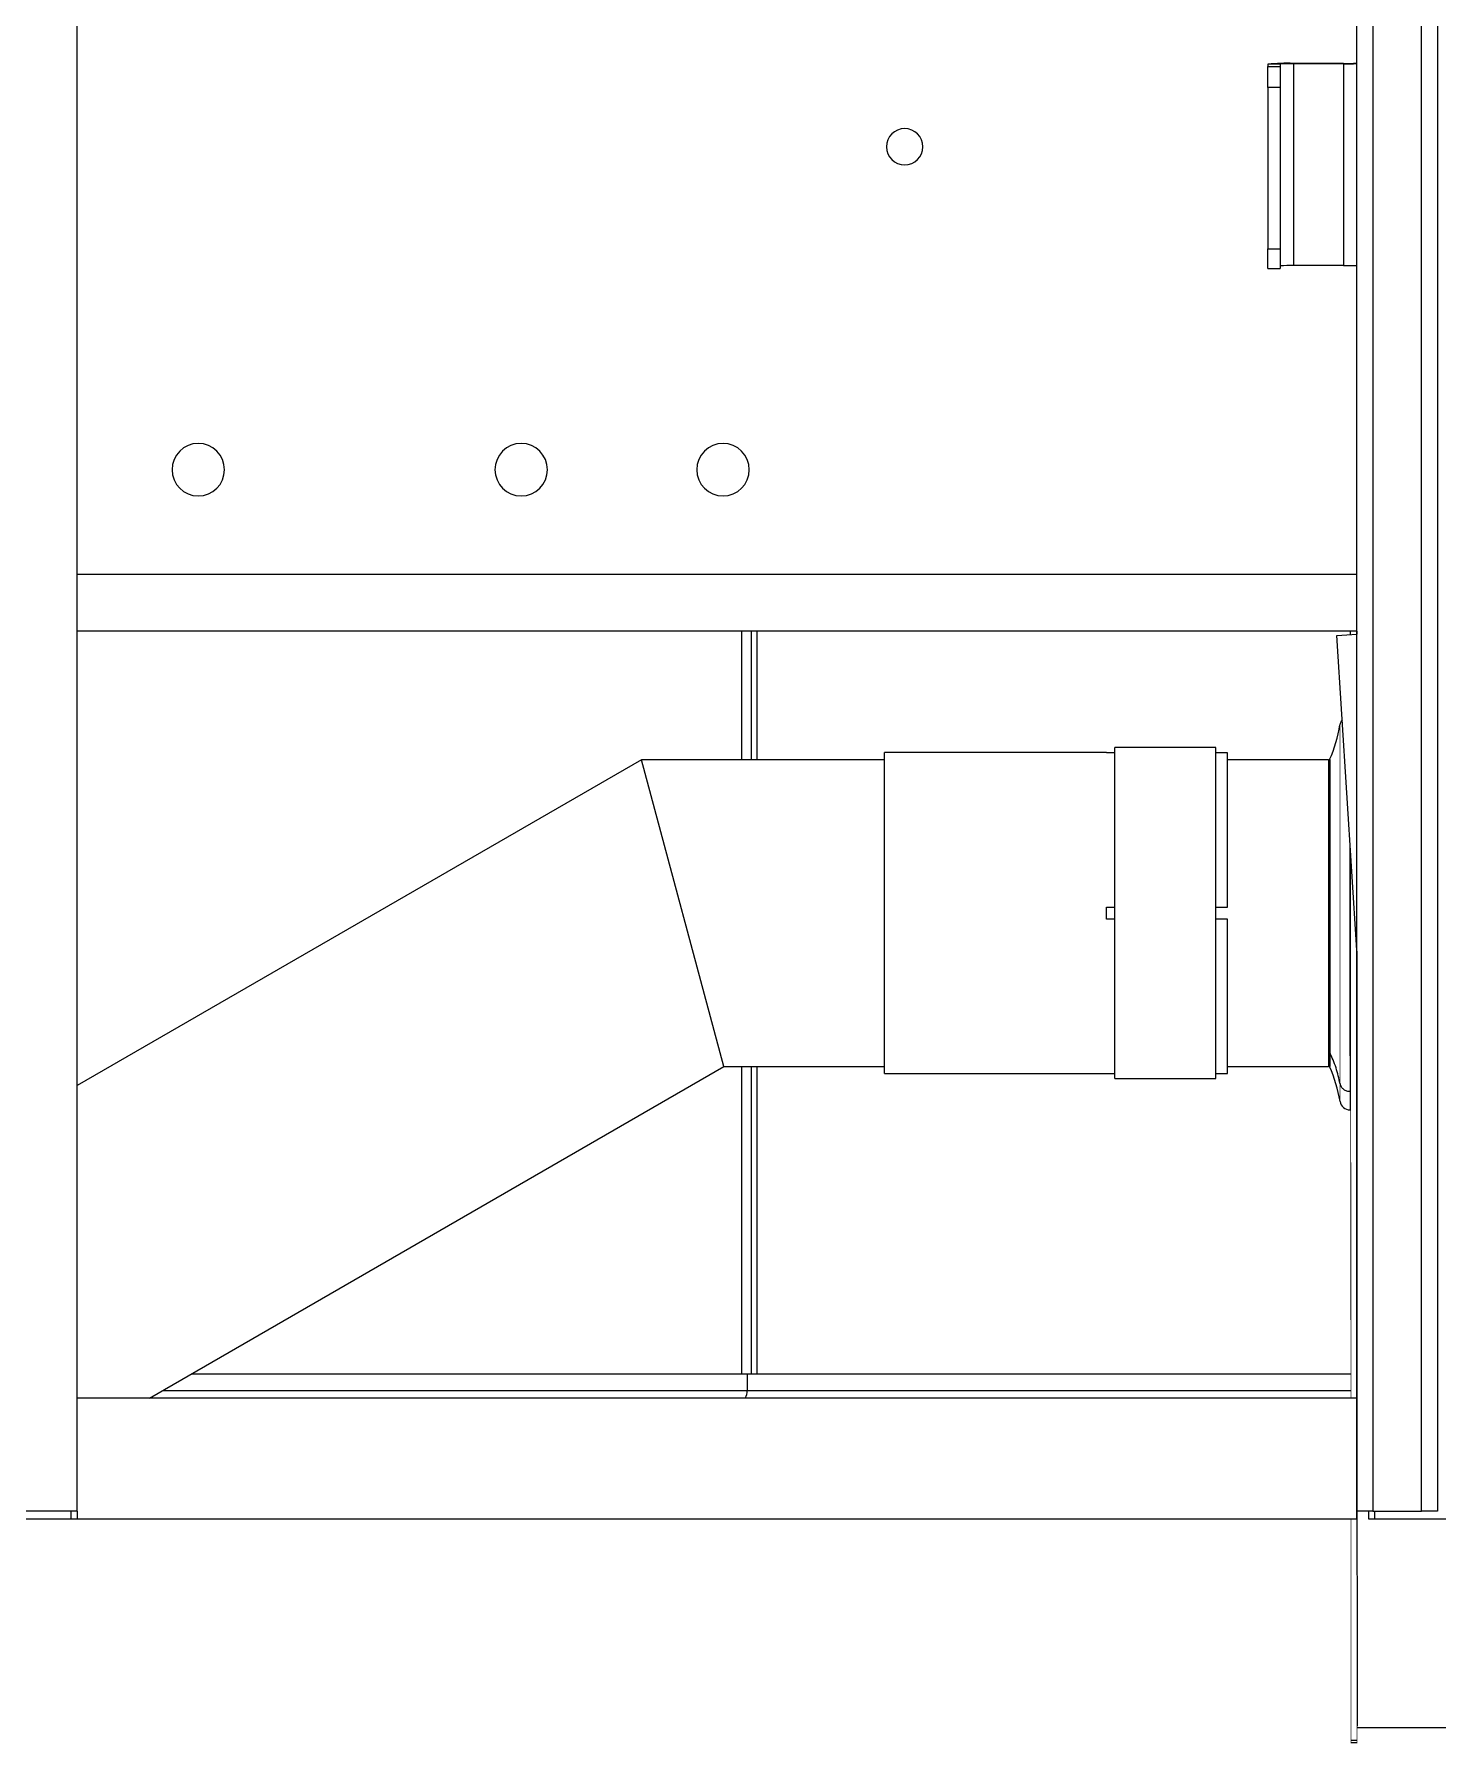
# Model space of a CAD drawing. Header units: millimetres. Extents: x -16985 to -606, y 2122 to 9380.
# Drawn here: x -11584.2 to -11236.5, y 4702.8 to 5126.1 of the extents above; entities that cross this region are included whole.
import ezdxf

# ---------------------------------------------------------------- set-up
doc = ezdxf.new("R2010")
doc.units = ezdxf.units.MM
for name, pattern in [('K5LT32768', [0]), ('K5LT32769', [0]), ('K5LT_THIN', [0])]:
    doc.linetypes.add(name, pattern=pattern)

msp = doc.modelspace()

# ---------------------------------------------------------------- linework, layer by layer
at = {"color": 7, "linetype": 'K5LT_THIN', "lineweight": 18}
for p, q in [((-11573.55, 4760.19), (-11573.55, 5798.19)), ((-11256.55, 4788.19), (-11256.55, 5557.32)), ((-11252.55, 5557.22), (-11252.55, 4760.19)), ((-11240.55, 4760.19), (-11240.55, 5557.22)), ((-11236.55, 5557.32), (-11236.55, 4760.19)), ((-11275.55, 5118.63), (-11278.55, 5118.63)), ((-11278.55, 5118.63), (-11278.55, 5118.03)), ((-11278.55, 5118.03), (-11275.55, 5118.03)), ((-11278.55, 5112.85), (-11278.55, 5118.03)), ((-11275.55, 5118.63), (-11275.55, 5118.03)), ((-11275.55, 5118.03), (-11275.55, 5112.85)), ((-11272.25, 5118.85), (-11272.25, 5118.75)), ((-11259.85, 5118.85), (-11272.25, 5118.85)), ((-11272.25, 5118.75), (-11272.25, 5068.78)), ((-11259.85, 5118.75), (-11272.25, 5118.75)), ((-11259.85, 5118.75), (-11259.85, 5118.85)), ((-11259.85, 5118.75), (-11259.85, 5068.78)), ((-11275.55, 5112.85), (-11278.55, 5112.85)), ((-11278.55, 5112.85), (-11278.55, 5072.88)), ((-11275.55, 5112.85), (-11275.55, 5072.88)), ((-11278.55, 5072.88), (-11275.55, 5072.88)), ((-11278.55, 5068.06), (-11278.55, 5072.88)), ((-11275.55, 5072.88), (-11275.55, 5068.06)), ((-11278.55, 5068.06), (-11275.55, 5068.06)), ((-11259.85, 5068.78), (-11272.25, 5068.78)), ((-11256.55, 4978.19), (-11573.55, 4978.19)), ((-11406.55, 4978.19), (-11406.55, 4946.34)), ((-11258.06, 4977.37), (-11258.06, 4978.19)), ((-11256.56, 4978.19), (-11256.56, 4977.46)), ((-11256.56, 4978.19), (-11256.56, 4977.46)), ((-11261.52, 4977.15), (-11256.55, 4977.46)), ((-11256.55, 4899.14), (-11261.52, 4977.15)), ((-11291.45, 4949.34), (-11316.45, 4949.34)), ((-11316.45, 4867.34), (-11316.45, 4949.34)), ((-11291.45, 4867.34), (-11291.45, 4949.34)), ((-11433.74, 4946.34), (-11573.55, 4865.62)), ((-11373.55, 4946.34), (-11433.74, 4946.34)), ((-11413.37, 4870.34), (-11433.74, 4946.34)), ((-11318.55, 4948.09), (-11373.55, 4948.09)), ((-11373.55, 4908.34), (-11373.55, 4948.09)), ((-11318.55, 4948.06), (-11318.55, 4948.09)), ((-11316.45, 4948.06), (-11318.55, 4948.06)), ((-11288.55, 4948.06), (-11291.45, 4948.06)), ((-11288.55, 4909.84), (-11288.55, 4948.06)), ((-11263.55, 4946.34), (-11288.55, 4946.34)), ((-11263.55, 4946.34), (-11263.55, 4870.34)), ((-11373.55, 4868.59), (-11373.55, 4908.34)), ((-11318.55, 4909.84), (-11316.45, 4909.84)), ((-11318.55, 4906.84), (-11318.55, 4909.84)), ((-11316.45, 4906.84), (-11318.55, 4906.84)), ((-11291.45, 4909.84), (-11288.55, 4909.84)), ((-11288.55, 4906.84), (-11291.45, 4906.84)), ((-11288.55, 4868.62), (-11288.55, 4906.84)), ((-11555.67, 4788.19), (-11413.37, 4870.34)), ((-11413.37, 4870.34), (-11373.55, 4870.34)), ((-11406.55, 4870.34), (-11406.55, 4794.19)), ((-11373.55, 4868.59), (-11318.55, 4868.59)), ((-11318.55, 4868.62), (-11316.45, 4868.62)), ((-11318.55, 4868.59), (-11318.55, 4868.62)), ((-11291.45, 4868.62), (-11288.55, 4868.62)), ((-11288.55, 4870.34), (-11263.55, 4870.34)), ((-11316.45, 4867.34), (-11291.45, 4867.34)), ((-11258.26, 4859.57), (-11258.03, 4859.57)), ((-11545.28, 4794.19), (-11408.95, 4794.19)), ((-11408.95, 4794.19), (-11406.55, 4794.19)), ((-11407.55, 4794.19), (-11407.55, 4790.09)), ((-11406.55, 4794.19), (-11405.15, 4794.19)), ((-11405.15, 4794.19), (-11258.01, 4794.19)), ((-11256.55, 4788.19), (-11573.55, 4788.19)), ((-11256.55, 4758.19), (-11256.55, 4788.19)), ((-11573.55, 4760.19), (-11633.55, 4760.19)), ((-11575.05, 4758.19), (-11632.05, 4758.19)), ((-11575.05, 4758.19), (-11575.05, 4760.19)), ((-11573.55, 4758.19), (-11575.05, 4758.19)), ((-11573.55, 4760.19), (-11573.55, 4758.19)), ((-11256.55, 4758.19), (-11573.55, 4758.19)), ((-11252.55, 4760.19), (-11256.55, 4760.19)), ((-11252.55, 4760.19), (-11256.55, 4760.19)), ((-11253.55, 4758.19), (-11253.55, 4760.19)), ((-11252.05, 4758.19), (-11253.55, 4758.19)), ((-11252.55, 4760.19), (-11240.55, 4760.19)), ((-11252.05, 4758.19), (-11252.05, 4760.19)), ((-11215.05, 4758.19), (-11252.05, 4758.19)), ((-11236.55, 4760.19), (-11240.55, 4760.19)), ((-11236.55, 4760.19), (-11240.55, 4760.19)), ((-11256.48, 4707.45), (-11256.48, 4706.94)), ((-11257.98, 4703.46), (-11256.48, 4703.46)), ((-11257.98, 4702.89), (-11256.48, 4702.89)), ((-11256.48, 4706.59), (-11021.3, 4706.65))]:
    msp.add_line(p, q, dxfattribs=at)
at = {"color": 8, "linetype": 'K5LT32768', "lineweight": 15, "true_color": 0x808080}
for p, q in [((-11256.55, 4992.19), (-11573.55, 4992.19)), ((-11408.95, 4978.19), (-11408.95, 4946.34)), ((-11405.15, 4978.19), (-11405.15, 4946.34)), ((-11408.95, 4870.34), (-11408.95, 4794.19)), ((-11405.15, 4870.34), (-11405.15, 4794.19)), ((-11552.38, 4790.09), (-11407.55, 4790.09)), ((-11407.55, 4790.09), (-11258.01, 4790.09))]:
    msp.add_line(p, q, dxfattribs=at)
at = {"color": 8, "linetype": 'K5LT32769', "true_color": 0x808080, "const_width": 0.18}
for points in [[(-11260.69, 4866.08), (-11260.69, 4867.97), (-11260.69, 4870.17), (-11260.69, 4872.65), (-11260.69, 4875.41), (-11260.7, 4878.42), (-11260.7, 4881.65), (-11260.7, 4885.09), (-11260.7, 4888.7), (-11260.7, 4892.47), (-11260.7, 4896.35), (-11260.7, 4900.33), (-11260.7, 4904.37), (-11260.7, 4908.44), (-11260.71, 4912.5), (-11260.71, 4916.54), (-11260.71, 4920.51), (-11260.71, 4924.39), (-11260.71, 4928.15), (-11260.71, 4931.76), (-11260.71, 4935.19), (-11260.71, 4938.41), (-11260.71, 4941.41), (-11260.71, 4944.16), (-11260.71, 4946.63), (-11260.71, 4948.81), (-11260.72, 4950.68), (-11260.72, 4952.23), (-11260.72, 4953.45), (-11260.72, 4954.32), (-11260.72, 4954.84), (-11260.72, 4955.01)], [(-11260.69, 4861.67), (-11260.69, 4861.86), (-11260.69, 4862.4), (-11260.69, 4863.29), (-11260.69, 4864.52), (-11260.69, 4866.08)]]:
    msp.add_lwpolyline(points, dxfattribs=at)
at = {"color": 7, "linetype": 'K5LT_THIN', "const_width": 0.18}
for points in [[(-11258.01, 4788.19), (-11258.01, 4793.32), (-11258.01, 4800.07), (-11258.01, 4806.94), (-11258.02, 4813.91), (-11258.02, 4820.97), (-11258.02, 4828.09), (-11258.02, 4835.27), (-11258.02, 4842.47), (-11258.03, 4849.68), (-11258.03, 4856.89), (-11258.03, 4864.08), (-11258.03, 4871.22), (-11258.03, 4878.31), (-11258.04, 4885.32), (-11258.04, 4892.24), (-11258.04, 4899.04), (-11258.04, 4905.72), (-11258.04, 4912.25), (-11258.04, 4918.62), (-11258.04, 4922.56)], [(-11257.98, 4703.46), (-11257.98, 4704.29), (-11257.98, 4705.46), (-11257.98, 4707), (-11257.98, 4708.88), (-11257.98, 4711.1), (-11257.98, 4713.67), (-11257.98, 4716.57), (-11257.99, 4719.79), (-11257.99, 4723.33), (-11257.99, 4727.18), (-11257.99, 4731.33), (-11257.99, 4735.77), (-11257.99, 4740.49), (-11257.99, 4745.47), (-11258, 4750.71), (-11258, 4756.19), (-11258, 4758.19)], [(-11256.5, 4760.08), (-11256.5, 4756.19), (-11256.5, 4750.71), (-11256.49, 4745.48), (-11256.49, 4740.49), (-11256.49, 4735.77), (-11256.49, 4731.34), (-11256.49, 4727.19), (-11256.49, 4723.33), (-11256.49, 4719.79), (-11256.48, 4716.57), (-11256.48, 4713.67), (-11256.48, 4711.1), (-11256.48, 4708.88), (-11256.48, 4707), (-11256.48, 4705.46), (-11256.48, 4704.29), (-11256.48, 4703.46)], [(-11257.98, 4702.89), (-11257.98, 4703), (-11257.98, 4703.46)], [(-11256.48, 4703.46), (-11256.48, 4703), (-11256.48, 4702.9), (-11256.48, 4703.15), (-11256.48, 4703.77), (-11256.48, 4704.74), (-11256.48, 4706.06), (-11256.48, 4706.59)]]:
    msp.add_lwpolyline(points, dxfattribs=at)
at = {"color": 7, "linetype": 'K5LT_THIN', "lineweight": 18}
for centre, radius, start, end in [((-11273.83, 5074.84), 44.04, 87.9531, 96.1618), ((-11273.08, 5095.69), 23.07, 87.9531, 96.1618), ((-11259.03, 5141.91), 23.07, 267.9531, 276.1618), ((-11259.75, 5270.65), 151.9, 269.9598, 271.2046), ((-11368.55, 5098.19), 4.5, 90, 270), ((-11368.55, 5098.19), 4.5, 270, 90), ((-11273.08, 5045.72), 23.07, 87.9531, 96.1618), ((-11259.75, 5220.68), 151.9, 269.9598, 271.2046), ((-11543.55, 5018.19), 6.5, 90, 270), ((-11543.55, 5018.19), 6.5, 270, 90), ((-11463.55, 5018.19), 6.5, 90, 270), ((-11463.55, 5018.19), 6.5, 270, 90), ((-11413.55, 5018.19), 6.5, 90, 270), ((-11413.55, 5018.19), 6.5, 270, 90), ((-11295.27, 4960.55), 35, 336.0842, 350.8932), ((-11258.25, 4954.62), 2.5, 140.8325, 170.8932), ((-11295.25, 4856.12), 35, 9.1327, 23.9459), ((-11258.22, 4862.07), 2.5, 189.1327, 269.6633), ((-11411.45, 4790.09), 3.9, 330.8446, 0)]:
    msp.add_arc(centre, radius, start, end, dxfattribs=at)
for points, knots in [([(-11263.25, 4946.34), (-11263.25, 4946.37), (-11263.25, 4946.53), (-11263.25, 4945.73), (-11263.25, 4943.91), (-11263.24, 4941.02), (-11263.24, 4937.19), (-11263.24, 4932.58), (-11263.24, 4927.24), (-11263.24, 4921.41), (-11263.24, 4915.15), (-11263.24, 4908.76), (-11263.23, 4902.3), (-11263.23, 4896.07), (-11263.23, 4890.13), (-11263.23, 4884.76), (-11263.23, 4880.02), (-11263.23, 4876.35), (-11263.23, 4874.6), (-11263.23, 4873.84)], [0, 0, 0, 0, 0.015119, 0.07841, 0.139916, 0.203207, 0.264713, 0.328004, 0.38951, 0.452801, 0.514307, 0.577598, 0.639104, 0.702395, 0.763901, 0.827192, 0.888699, 0.951989, 1, 1, 1, 1]), ([(-11256.54, 4898.89), (-11256.54, 4895.03), (-11256.54, 4886.84), (-11256.53, 4873.84), (-11256.53, 4860.15), (-11256.52, 4846.33), (-11256.52, 4832.53), (-11256.52, 4818.86), (-11256.51, 4805.48), (-11256.51, 4792.5), (-11256.5, 4780.05), (-11256.5, 4768.25), (-11256.5, 4757.22), (-11256.49, 4747.05), (-11256.49, 4737.86), (-11256.49, 4729.72), (-11256.49, 4722.72), (-11256.48, 4716.91), (-11256.48, 4712.39), (-11256.48, 4709.07), (-11256.48, 4707.99), (-11256.48, 4707.45)], [0, 0, 0, 0, 0.047309, 0.100238, 0.153164, 0.206092, 0.259018, 0.311947, 0.364873, 0.417801, 0.470727, 0.523656, 0.576582, 0.629511, 0.682436, 0.735365, 0.788291, 0.84122, 0.894145, 0.947072, 1, 1, 1, 1]), ([(-11263.23, 4873.84), (-11263.23, 4873.1), (-11263.22, 4871.58), (-11263.22, 4870.41), (-11263.22, 4870.36), (-11263.22, 4870.34)], [0, 0, 0, 0, 0.352547, 0.713867, 1, 1, 1, 1])]:
    msp.add_open_spline(points, degree=3, knots=knots, dxfattribs=at)
at = {"color": 8, "linetype": 'K5LT32768', "lineweight": 15, "true_color": 0x808080}
for points, knots in [([(-11258.24, 4925.64), (-11258.24, 4924.8), (-11258.24, 4921.99), (-11258.24, 4916.92), (-11258.24, 4910.58), (-11258.24, 4904.18), (-11258.23, 4897.85), (-11258.23, 4891.71), (-11258.23, 4885.84), (-11258.23, 4880.37), (-11258.23, 4875.37), (-11258.22, 4870.94), (-11258.22, 4867.11), (-11258.22, 4865.16), (-11258.22, 4864.18)], [0, 0, 0, 0, 0.037387, 0.124897, 0.212408, 0.299918, 0.387428, 0.474938, 0.562449, 0.649959, 0.737469, 0.824979, 0.91249, 1, 1, 1, 1]), ([(-11258.22, 4864.18), (-11258.22, 4863.35), (-11258.22, 4861.68), (-11258.22, 4860.23), (-11258.22, 4859.54), (-11258.22, 4859.64), (-11258.22, 4859.66)], [0, 0, 0, 0, 0.298659, 0.597319, 0.895978, 1, 1, 1, 1])]:
    msp.add_open_spline(points, degree=3, knots=knots, dxfattribs=at)
at = {"color": 7, "linetype": 'K5LT_THIN', "lineweight": 18}
for points in [[(-11260.69, 4866.08), (-11260.98, 4867.41), (-11261.55, 4870.07), (-11262.67, 4872.59), (-11263.23, 4873.84)], [(-11260.69, 4866.08), (-11260.61, 4865.83), (-11260.46, 4865.31), (-11259.87, 4864.69), (-11259.11, 4864.26), (-11258.52, 4864.21), (-11258.22, 4864.18)]]:
    msp.add_open_spline(points, degree=3, dxfattribs=at)

doc.saveas('drawing.dxf')
